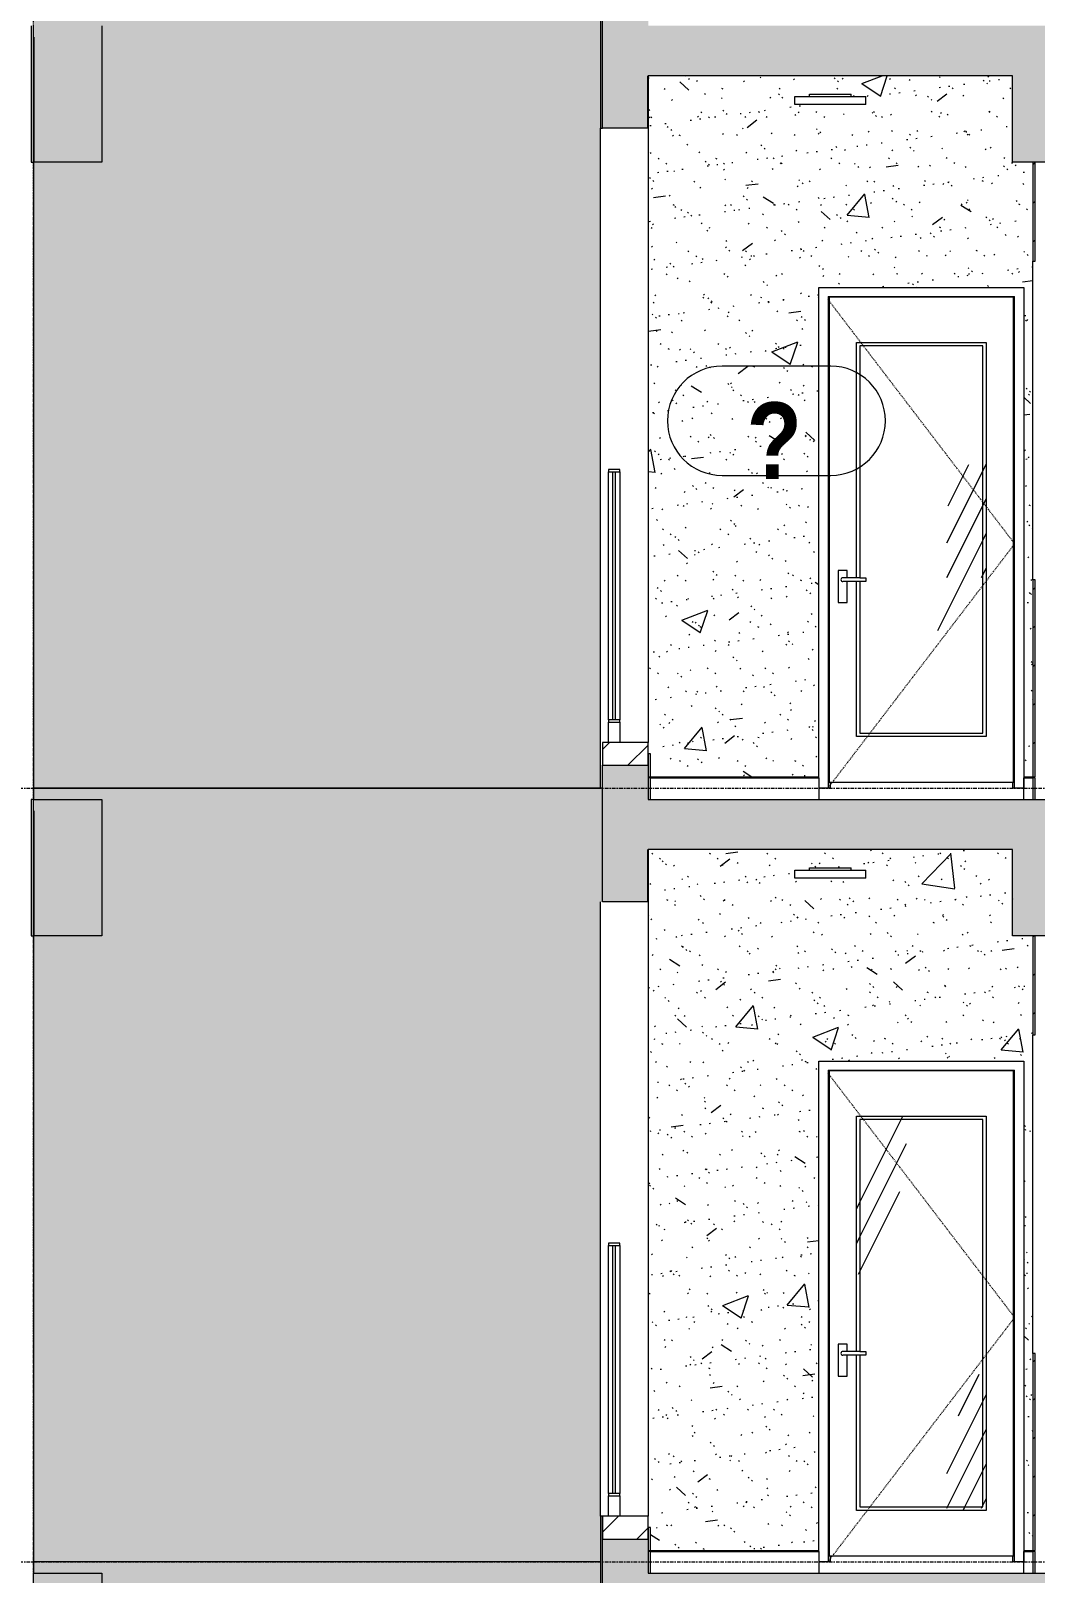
# Model space of a CAD drawing. Header units: millimetres. Extents: x 25061 to 259291, y -8723 to 35400.
# Drawn here: x 153998 to 158410, y 8950 to 15728 of the extents above; entities that cross this region are included whole.
import ezdxf

# ---------------------------------------------------------------- set-up
doc = ezdxf.new("R2010")
doc.units = ezdxf.units.MM
for name, pattern in [('Centre', [31.75, 6.35, -4.7625, 15.875, -4.7625]), ('Dash', [6.35, 3.175, -3.175]), ('Grid Line', [22.225, 12.7, -3.175, 3.175, -3.175])]:
    doc.linetypes.add(name, pattern=pattern)
for name, color, linetype, lineweight in [('0-2', 50, 'Continuous', 5), ('A-DETL-GENF-2', 7, 'Continuous', 9), ('A-DETL-GENF-HDLN-1', 7, 'Dash', 9), ('A-DETL-GENF-HDLN-2', 1, 'Continuous', 9), ('A-DETL-THIN', 151, 'Continuous', 9), ('A-DOOR', 31, 'Continuous', 9), ('A-DOOR-1', 7, 'Continuous', 9), ('A-FLOR-HRAL-1', 253, 'Continuous', 9), ('A-FLOR-LEVL-2', 51, 'Centre', 9), ('A-GLAZ-IDEN', 152, 'Continuous', 9), ('A-WALL-2', 250, 'Continuous', 18), ('A-WALL-3', 7, 'Continuous', 9), ('A-WALL-PATT-1', 7, 'Continuous', 9), ('A-WALL-PATT-2', 9, 'Continuous', 9), ('A-WALL-PATT-4', 111, 'Continuous', 9), ('E-LITE-EQPM', 33, 'Continuous', 9), ('E-LITE-EQPM-1', 7, 'Continuous', 9), ('I-WALL', 2, 'Continuous', 9), ('I-WALL-1', 250, 'Continuous', 18), ('I-WALL-2', 7, 'Continuous', 9), ('I-WALL-3', 2, 'Continuous', 18), ('S-BEAM-1', 12, 'Continuous', 5), ('S-BEAM-2', 10, 'Continuous', 25), ('S-GRID-1', 1, 'Grid Line', 9)]:
    doc.layers.add(name, color=color, linetype=linetype, lineweight=lineweight)
doc.styles.add('Arial_B_2', font='arialbd.ttf', dxfattribs={"width": 0.85, "height": 336})
pattern_1 = [(50, (-80880.3, 14125), (1165.978, -102.01), [121.92, -1341.12]), (355, (-80880.3, 14125), (-225.554, 1222.763), [97.536, -1072.896]), (100.451, (-80783.1, 14116.5), (940.433, 1120.746), [103.616, -1139.776]), (46.184, (-80880.3, 14450.1), (1734.906, -269.074), [182.88, -2011.68]), (96.636, (-80735.7, 14427.7), (1519.38, 1583.536), [155.424, -1709.665]), (351.184, (-80880.3, 14450.1), (1519.39, 1583.52), [146.304, -1609.344]), (21, (-80717.7, 14368.8), (970.332, -654.498), [121.92, -1341.12]), (326, (-80717.7, 14368.8), (395.533, 1178.804), [97.536, -1072.896]), (71.451, (-80636.9, 14314.3), (1365.87, 524.296), [103.616, -1139.776]), (37.5, (-80880.3, 14125), (19.767, 541.1527), [53.645, -1006.246, 53.645, -1035.507, -1076.96]), (37.5, (-80880.3, 14125), (19.767, 541.1527), [-2149.043, 53.645, -1023.315]), (7.5, (-80880.3, 14125), (427.646, 641.156), [53.645, -567.334, 53.645, -981.862, -410.464]), (7.5, (-80880.3, 14125), (427.646, 641.156), [-1656.486, 53.645, -356.819]), (327.5, (-81242.8, 14125), (867.782, -36.665), [53.645, -352.755, 53.645, -1214.323, -1682.496]), (327.5, (-81242.8, 14125), (867.782, -36.665), [-1674.368, 53.645, -1628.85]), (317.5, (-81405.4, 14125), (948.028, 162.731), [53.645, -474.675, 53.645, -788.416, -1194.816]), (317.5, (-81405.4, 14125), (948.028, 162.731), [-1370.38, 53.645, -1141.17])]
pattern_2 = [(37.5, (-80880.3, 14125), (-5.1206, 156.61216), [5.364, -118.181, 5.364, -132.812, -132.08]), (37.5, (-80880.3, 14125), (-5.1206, 156.61216), [-261.722, 5.364, -126.716]), (7.5, (-80880.3, 14125), (143.847, 229.3842), [5.364, -61.285, 5.364, -105.989, -42.672]), (7.5, (-80880.3, 14125), (143.847, 229.3842), [-178.003, 5.364, -37.308]), (327.5, (-80980.28, 14125), (253.11758, 0.46008), [5.364, -35.276, 5.364, -140.94, -191.008]), (327.5, (-80980.28, 14125), (253.11758, 0.46008), [-186.944, 5.364, -185.644]), (317.5, (-80980.28, 14125), (244.3381, 71.3376), [5.364, -14.956, 5.364, -90.546, -109.728]), (317.5, (-80980.28, 14125), (244.3381, 71.3376), [-116.23, 5.364, -104.364])]
pattern_3 = [(45, (-80880.3, 14125), (-84.8528, 84.8528), [])]
pattern_4 = [(45, (-80880.3, 14125), (-90.50967, 90.50967), [])]
pattern_5 = [(63.435, (-80677.1, 14226.6), (-817.87, 2453.59), [1016, -609.6, 1016, -609.6, -1292.49]), (63.435, (-80677.1, 14226.6), (-817.87, 2453.59), [-3251.2, 406.4, -886.09]), (63.435, (-80727.9, 14277.4), (-817.87, 2453.59), [812.8, -1016, 609.6, -609.6, -1495.69]), (63.435, (-80727.9, 14277.4), (-817.87, 2453.59), [-3048, 711.2, -784.49]), (63.435, (-80727.9, 14429.8), (-817.87, 2453.59), [609.6, -1219.2, 406.4, -609.6, -1698.89]), (63.435, (-80727.9, 14429.8), (-817.87, 2453.59), [-2844.8, 914.4, -784.49]), (63.435, (-80575.5, 14277.4), (-817.87, 2453.59), [609.6, -1219.2, 508, -2206.89]), (63.435, (-80423.1, 14429.8), (-817.87, 2453.59), [304.8, -1524, 203.2, -2511.69]), (63.435, (-80677.1, 14683.8), (-817.87, 2453.59), [203.2, -1524, 203.2, -812.8, -1800.49]), (63.435, (-80677.1, 14683.8), (-817.87, 2453.59), [-2743.2, 508, -1292.49]), (63.435, (-79762.7, 14531.4), (-817.87, 2453.59), [1016, -1524, 1219.2, -804.81]), (63.435, (-79762.7, 14379), (-817.87, 2453.59), [1422.4, -1016, 1524, -601.61]), (63.435, (-79661.1, 14429.8), (-817.87, 2453.59), [1625.6, -812.8, 1219.2, -886.09]), (63.435, (-79508.7, 14582.2), (-817.87, 2453.59), [1016, -1422.4, 812.8, -1292.49]), (63.435, (-79661.1, 14887), (-817.87, 2453.59), [508, -2032, 609.6, -1394.09]), (63.435, (-79356.3, 14734.6), (-817.87, 2453.59), [406.4, -2032, 406.4, -1698.89])]

# ---------------------------------------------------------------- blocks, each defined once
blk = doc.blocks.new('NCV_TKTC_KET CAU_rvt-2-TKCS_MẶT CẮT 2')
at = {"layer": 'S-BEAM-1'}
for points in [[(-127252.6, 15150), (-127252.5, 15150), (-127252.6, 15700)], [(-127252.6, 11750), (-127252.5, 11750), (-127252.6, 12300)]]:
    blk.add_hatch(color=256, dxfattribs=at).paths.add_polyline_path(points)
at = {"layer": 'S-BEAM-2'}
for p, q in [((-127252.6, 15700), (-127252.6, 15150)), ((-124552.4, 15300), (-124552.4, 15530)), ((-127252.6, 12300), (-127252.6, 11750)), ((-124552.4, 11900), (-124552.4, 12130))]:
    blk.add_line(p, q, dxfattribs=at)
blk = doc.blocks.new('Railing - Railing-968414-TKCS_MẶT CẮT 2')
at = {"layer": 'A-FLOR-HRAL-1'}
for p, q in [((-124542.6, 12445), (-124552.6, 12445)), ((-124542.6, 12350), (-124542.6, 12445)), ((-124542.6, 12445), (-123802.6, 12445)), ((-123802.6, 12445), (-123802.6, 12350)), ((-122902.1, 12350), (-122902.1, 12445)), ((-122902.1, 12445), (-122862.6, 12445)), ((-122852.6, 12445), (-122862.6, 12445)), ((-122862.6, 12445), (-122862.6, 12350)), ((-122852.6, 12350), (-122852.6, 12445))]:
    blk.add_line(p, q, dxfattribs=at)
blk = doc.blocks.new('Railing - 10mm-V147-TKCS_MẶT CẮT 2')
at = {"layer": 'A-FLOR-HRAL-1'}
for p, q in [((-53407.635618, 5900), (-53407.635618, 6990)), ((-53397.635618, 6990), (-53397.635618, 5900))]:
    blk.add_line(p, q, dxfattribs=at)
blk = doc.blocks.new('Railing - 50 x 10mm-901224-TKCS_MẶT CẮT 2')
at = {"layer": 'A-FLOR-HRAL-1'}
for p, q in [((-36227.564287, 6990), (-36227.564287, 5900)), ((-36177.564287, 5900), (-36177.564287, 6990)), ((-36227.564287, 5890), (-36227.564287, 5800)), ((-36177.564287, 5800), (-36177.564287, 5890))]:
    blk.add_line(p, q, dxfattribs=at)
blk = doc.blocks.new('Railing - Railing-1015696-TKCS_MẶT CẮT 2')
at = {"layer": 'A-FLOR-HRAL-1'}
for p, q in [((-124727.6, 13800), (-124727.6, 13790)), ((-124677.6, 13800), (-124727.6, 13800)), ((-124727.6, 13790), (-124677.6, 13790)), ((-124677.6, 13790), (-124677.6, 13800)), ((-124677.6, 12700), (-124727.6, 12700)), ((-124727.6, 12700), (-124727.6, 12690)), ((-124727.6, 12690), (-124677.6, 12690)), ((-124677.6, 12690), (-124677.6, 12700))]:
    blk.add_line(p, q, dxfattribs=at)
at = {"extrusion": (0, 0, -1), "zscale": -1}
blk.add_blockref('Railing - 50 x 10mm-901224-TKCS_MẶT CẮT 2', (160905.1, 6800), dxfattribs=at)
blk.add_blockref('Railing - 10mm-V147-TKCS_MẶT CẮT 2', (-71299.9, 6800))
blk = doc.blocks.new('LIC_12-ĐÈN LED VUÔNG GẮN NỔI 24W - LIC_12-ĐÈN LED VUÔNG GẮN NỔI 24W - ÁNH SÁNG VÀNG 4500K-516180-TKCS_MẶT CẮT 2')
at = {"layer": 'E-LITE-EQPM-1'}
for p, q in [((-51458.5, 8639), (-51147.5, 8639)), ((-51458.5, 8604), (-51458.5, 8639)), ((-51394, 8650), (-51212, 8650)), ((-51394, 8639), (-51394, 8650)), ((-51212, 8639), (-51212, 8650)), ((-51147.5, 8604), (-51147.5, 8639)), ((-51147.5, 8604), (-51458.5, 8604))]:
    blk.add_line(p, q, dxfattribs=at)
blk = doc.blocks.new('DOOR_CW_01 CANH MO-PANEL KINH - DIG_01-900x2200-CỬA NHÔM KÍNH-V259-TKCS_MẶT CẮT 2')
at = {"layer": 'A-DETL-GENF-HDLN-2'}
h = blk.add_hatch(dxfattribs=at)
h.set_pattern_fill('FP_51', color=256, style=0, pattern_type=2)
h.set_pattern_definition(pattern_5)
h.paths.add_polyline_path([(-123637.6, 12626), (-123067.6, 12626), (-123067.6, 14358), (-123637.6, 14358), (-123637.6, 13324.5), (-123622.6, 13324.5), (-123622.6, 14343), (-123082.6, 14343), (-123082.6, 12641), (-123622.6, 12641), (-123624.1, 13307.5), (-123637.6, 13307.5), (-123637.6, 12952)])
h = blk.add_hatch(dxfattribs=at)
h.set_pattern_fill('FP_51', color=256, style=0, pattern_type=2)
h.set_pattern_definition(pattern_5)
h.paths.add_polyline_path([(-123082.6, 12641), (-123082.6, 14343), (-123622.6, 14343), (-123622.6, 13324.5), (-123596.8, 13324.5), (-123596.8, 13307.5), (-123622.6, 13307.5), (-123622.6, 12641)])
at = {"layer": 'A-DETL-GENF-HDLN-1'}
for p, q in [((-122942.6, 13473.5), (-123762.6, 14547)), ((-123762.6, 12400), (-122942.6, 13473.5))]:
    blk.add_line(p, q, dxfattribs=at)
at = {"layer": 'A-DOOR-1'}
for p, q in [((-123762.6, 14560), (-123762.6, 12400)), ((-123762.6, 14560), (-122942.6, 14560)), ((-122947.6, 14558), (-123757.6, 14558)), ((-123757.6, 14558), (-123757.6, 12426)), ((-122947.6, 12426), (-122947.6, 14558)), ((-122942.6, 12400), (-122942.6, 14560)), ((-123637.6, 13324.5), (-123637.6, 14358)), ((-123637.6, 14358), (-123067.6, 14358)), ((-123622.6, 14343), (-123622.6, 13324.5)), ((-123082.6, 14343), (-123622.6, 14343)), ((-123082.6, 12641), (-123082.6, 14343)), ((-123067.6, 14358), (-123067.6, 12626)), ((-123677.8, 13356), (-123717.3, 13356)), ((-123717.3, 13356), (-123717.3, 13216)), ((-123677.8, 13324.5), (-123677.8, 13356)), ((-123622.6, 13324.5), (-123697.6, 13324.5)), ((-123622.6, 13307.5), (-123697.6, 13307.5)), ((-123677.8, 13216), (-123677.8, 13307.5)), ((-123637.6, 12626), (-123637.6, 13307.5)), ((-123622.6, 13324.5), (-123596.8, 13324.5)), ((-123622.6, 13307.5), (-123622.6, 12641)), ((-123596.8, 13307.5), (-123622.6, 13307.5)), ((-123596.8, 13324.5), (-123596.8, 13307.5)), ((-123717.3, 13216), (-123677.8, 13216)), ((-123067.6, 12626), (-123637.6, 12626)), ((-123622.6, 12641), (-123082.6, 12641)), ((-123802.6, 12445), (-123802.6, 12450)), ((-123757.6, 12426), (-122947.6, 12426)), ((-123752.6, 12426), (-123752.6, 12400)), ((-122952.6, 12426), (-122952.6, 12400)), ((-122902.6, 12450), (-122902.6, 12400)), ((-123762.6, 12400), (-123802.6, 12400)), ((-123752.6, 12400), (-123762.6, 12400)), ((-122942.6, 12400), (-122952.6, 12400)), ((-122902.6, 12400), (-122942.6, 12400))]:
    blk.add_line(p, q, dxfattribs=at)
for start, end in [(90, 180), (180, 270)]:
    blk.add_arc((-123697.6, 13316), 8.5, start, end, dxfattribs=at)
blk = doc.blocks.new('NCV_TKTC_TANG 3 - 4_rvt-3-TKCS_MẶT CẮT 2')
at = {"layer": 'A-WALL-PATT-1'}
h = blk.add_hatch(dxfattribs=at)
h.set_pattern_fill('FP_39', color=256, style=0, pattern_type=2)
h.set_pattern_definition(pattern_3)
h.paths.add_polyline_path([(-122862.6, 12450), (-122852.6, 12450), (-122852.6, 13315), (-122862.6, 13315), (-122862.6, 12952)])
h.paths.add_polyline_path([(-122862.6, 14715), (-122852.6, 14715), (-122852.6, 15150), (-122862.6, 15150)])
h = blk.add_hatch(dxfattribs=at)
h.set_pattern_fill('FP_39', color=256, style=0, pattern_type=2)
h.set_pattern_definition(pattern_3)
h.paths.add_polyline_path([(-124542.6, 12450), (-124542.6, 12550), (-124552.6, 12550), (-124552.6, 12450)])
at = {"layer": 'A-WALL-PATT-2'}
h = blk.add_hatch(dxfattribs=at)
h.set_pattern_fill('FP_37', color=256, style=0, pattern_type=2)
h.set_pattern_definition(pattern_1)
h.paths.add_polyline_path([(-124419.3, 12450), (-123802.6, 12450), (-123802.6, 14600), (-122902.6, 14600), (-122902.6, 12450), (-122862.6, 12450), (-122862.6, 15150), (-122952.5, 15150), (-122952.5, 15530), (-124552.4, 15530), (-124552.6, 12550), (-124542.6, 12548.7), (-124542.6, 12450)])
h.paths.add_polyline_path([(-123899, 15404), (-123908, 15404), (-123908, 15439), (-123843.5, 15439), (-123843.5, 15450), (-123661.5, 15450), (-123661.5, 15439), (-123597, 15439), (-123597, 15404), (-123624.1, 15404)])
h = blk.add_hatch(dxfattribs=at)
h.set_pattern_fill('FP_38', color=256, style=0, pattern_type=2)
h.set_pattern_definition(pattern_2)
h.paths.add_polyline_path([(-124419.3, 12450), (-123802.6, 12450), (-123802.6, 14600), (-122902.6, 14600), (-122902.6, 12450), (-122862.6, 12450), (-122862.6, 15150), (-122952.5, 15150), (-122952.5, 15530), (-124552.4, 15530), (-124552.6, 12550), (-124542.6, 12548.7), (-124542.6, 12450)])
h.paths.add_polyline_path([(-123899, 15404), (-123908, 15404), (-123908, 15439), (-123843.5, 15439), (-123843.5, 15450), (-123661.5, 15450), (-123661.5, 15439), (-123597, 15439), (-123597, 15404), (-123624.1, 15404)])
h = blk.add_hatch(dxfattribs=at)
h.set_pattern_fill('FP_34', color=256, style=0, pattern_type=2)
h.set_pattern_definition(pattern_4)
h.paths.add_polyline_path([(-124752.6, 12500), (-124552.6, 12500), (-124552.6, 12600), (-124752.6, 12600)])
at = {"layer": 'A-WALL-2'}
for p, q in [((-124752.6, 12600), (-124752.6, 12500)), ((-124552.6, 12600), (-124752.6, 12600)), ((-124552.6, 12500), (-124552.6, 12600))]:
    blk.add_line(p, q, dxfattribs=at)
at = {"layer": 'A-WALL-3'}
for p, q in [((-122852.6, 14715), (-122852.6, 15150)), ((-122852.6, 12450), (-122852.6, 13315)), ((-123948, 12445), (-123948, 12450))]:
    blk.add_line(p, q, dxfattribs=at)
at = {"layer": 'I-WALL-1'}
for p, q in [((-122862.6, 15150), (-122862.6, 14715)), ((-122862.6, 14715), (-122852.6, 14715)), ((-122862.6, 13315), (-122862.6, 12450)), ((-122852.6, 13315), (-122862.6, 13315)), ((-124542.6, 12550), (-124552.6, 12550)), ((-124552.6, 12550), (-124552.6, 12500)), ((-124542.6, 12450), (-124542.6, 12550)), ((-124552.6, 12450), (-124542.6, 12450)), ((-122862.6, 12450), (-122852.6, 12450))]:
    blk.add_line(p, q, dxfattribs=at)
at = {"layer": 'I-WALL-2'}
for p, q in [((-124552.6, 15300), (-124552.6, 12600)), ((-122862.6, 13315), (-122862.6, 14715)), ((-123802.6, 12450), (-123802.6, 14600)), ((-123802.6, 14600), (-122902.6, 14600)), ((-122902.6, 14600), (-122902.6, 12450)), ((-124542.6, 12450), (-123802.6, 12450)), ((-122902.6, 12450), (-122862.6, 12450))]:
    blk.add_line(p, q, dxfattribs=at)
at = {"layer": ''}
for name in ['Railing - Railing-1015696-TKCS_MẶT CẮT 2', 'Railing - Railing-968414-TKCS_MẶT CẮT 2']:
    blk.add_blockref(name, (0, 0), dxfattribs=at)
at = {"layer": 'A-DOOR'}
blk.add_blockref('DOOR_CW_01 CANH MO-PANEL KINH - DIG_01-900x2200-CỬA NHÔM KÍNH-V259-TKCS_MẶT CẮT 2', (0, 0), dxfattribs=at)
at = {"layer": 'E-LITE-EQPM'}
blk.add_blockref('LIC_12-ĐÈN LED VUÔNG GẮN NỔI 24W - LIC_12-ĐÈN LED VUÔNG GẮN NỔI 24W - ÁNH SÁNG VÀNG 4500K-516180-TKCS_MẶT CẮT 2', (-72449.5, 6800), dxfattribs=at)
blk = doc.blocks.new('DOOR_CW_01 CANH MO-PANEL KINH - DIG_01-900x2200-CỬA NHÔM KÍNH-V295-TKCS_MẶT CẮT 2')
at = {"layer": 'A-DETL-GENF-HDLN-2'}
h = blk.add_hatch(dxfattribs=at)
h.set_pattern_fill('FP_51', color=256, style=0, pattern_type=2)
h.set_pattern_definition(pattern_5)
h.paths.add_polyline_path([(-123624.1, 9226), (-123067.6, 9226), (-123067.6, 10958), (-123637.6, 10958), (-123637.6, 9924.5), (-123622.6, 9924.5), (-123622.6, 10943), (-123082.6, 10943), (-123082.6, 9241), (-123622.6, 9241), (-123624.1, 9907.5), (-123637.6, 9907.5), (-123637.6, 9226)])
h = blk.add_hatch(dxfattribs=at)
h.set_pattern_fill('FP_51', color=256, style=0, pattern_type=2)
h.set_pattern_definition(pattern_5)
h.paths.add_polyline_path([(-123226.4, 9241), (-123082.6, 9241), (-123082.6, 10943), (-123622.6, 10943), (-123622.6, 9924.5), (-123596.8, 9924.5), (-123596.8, 9907.5), (-123622.6, 9907.5), (-123622.6, 9241)])
at = {"layer": 'A-DETL-GENF-HDLN-1'}
for p, q in [((-122942.6, 10073.5), (-123762.6, 11147)), ((-123762.6, 9000), (-122942.6, 10073.5))]:
    blk.add_line(p, q, dxfattribs=at)
at = {"layer": 'A-DOOR-1'}
for p, q in [((-123762.6, 11160), (-123762.6, 9000)), ((-123762.6, 11160), (-122942.6, 11160)), ((-122947.6, 11158), (-123757.6, 11158)), ((-123757.6, 11158), (-123757.6, 9026)), ((-122947.6, 9026), (-122947.6, 11158)), ((-122942.6, 9000), (-122942.6, 11160)), ((-123637.6, 9924.5), (-123637.6, 10958)), ((-123637.6, 10958), (-123067.6, 10958)), ((-123622.6, 10943), (-123622.6, 9924.5)), ((-123082.6, 10943), (-123622.6, 10943)), ((-123082.6, 9241), (-123082.6, 10943)), ((-123067.6, 10958), (-123067.6, 9226)), ((-123677.8, 9956), (-123717.3, 9956)), ((-123717.3, 9956), (-123717.3, 9816)), ((-123622.6, 9924.5), (-123697.6, 9924.5)), ((-123622.6, 9907.5), (-123697.6, 9907.5)), ((-123677.8, 9924.5), (-123677.8, 9956)), ((-123677.8, 9816), (-123677.8, 9907.5)), ((-123637.6, 9226), (-123637.6, 9907.5)), ((-123622.6, 9924.5), (-123596.8, 9924.5)), ((-123622.6, 9907.5), (-123622.6, 9241)), ((-123596.8, 9907.5), (-123622.6, 9907.5)), ((-123596.8, 9924.5), (-123596.8, 9907.5)), ((-123717.3, 9816), (-123677.8, 9816)), ((-123067.6, 9226), (-123637.6, 9226)), ((-123622.6, 9241), (-123082.6, 9241)), ((-123802.6, 9045), (-123802.6, 9050)), ((-123757.6, 9026), (-122947.6, 9026)), ((-123752.6, 9026), (-123752.6, 9000)), ((-122952.6, 9026), (-122952.6, 9000)), ((-122902.6, 9050), (-122902.6, 9000)), ((-123762.6, 9000), (-123802.6, 9000)), ((-123752.6, 9000), (-123762.6, 9000)), ((-122942.6, 9000), (-122952.6, 9000)), ((-122902.6, 9000), (-122942.6, 9000))]:
    blk.add_line(p, q, dxfattribs=at)
for start, end in [(90, 180), (180, 270)]:
    blk.add_arc((-123697.6, 9916), 8.5, start, end, dxfattribs=at)
blk = doc.blocks.new('NCV_TKTC_TANG 3 - 4_rvt-4-TKCS_MẶT CẮT 2')
at = {"layer": 'A-WALL-PATT-1'}
h = blk.add_hatch(dxfattribs=at)
h.set_pattern_fill('FP_39', color=256, style=0, pattern_type=2)
h.set_pattern_definition(pattern_3)
h.paths.add_polyline_path([(-122862.6, 9050), (-122852.6, 9050), (-122852.6, 9915), (-122862.6, 9915), (-122862.6, 9250.6)])
h.paths.add_polyline_path([(-122862.6, 11315), (-122852.6, 11315), (-122852.6, 11750), (-122862.6, 11750), (-122862.6, 11718.2)])
h = blk.add_hatch(dxfattribs=at)
h.set_pattern_fill('FP_39', color=256, style=0, pattern_type=2)
h.set_pattern_definition(pattern_3)
h.paths.add_polyline_path([(-124542.6, 9050), (-124542.6, 9150), (-124552.6, 9150), (-124552.6, 9050)])
at = {"layer": 'A-WALL-PATT-2'}
h = blk.add_hatch(dxfattribs=at)
h.set_pattern_fill('FP_37', color=256, style=0, pattern_type=2)
h.set_pattern_definition(pattern_1)
h.paths.add_polyline_path([(-122862.6, 9050), (-122862.6, 11750), (-122952.5, 11750), (-122952.5, 12130), (-124552.4, 12130), (-124552.6, 9150), (-124542.6, 9148.7), (-124542.6, 9050), (-123802.6, 9050), (-123802.6, 11200), (-122902.6, 11200), (-122902.6, 9050)])
h.paths.add_polyline_path([(-123606, 12004), (-123908, 12004), (-123908, 12039), (-123843.5, 12039), (-123843.5, 12050), (-123661.5, 12050), (-123661.5, 12039), (-123597, 12039), (-123597, 12004)])
h = blk.add_hatch(dxfattribs=at)
h.set_pattern_fill('FP_38', color=256, style=0, pattern_type=2)
h.set_pattern_definition(pattern_2)
h.paths.add_polyline_path([(-122862.6, 9050), (-122862.6, 11750), (-122952.5, 11750), (-122952.5, 12130), (-124552.4, 12130), (-124552.6, 9150), (-124542.6, 9148.7), (-124542.6, 9050), (-123802.6, 9050), (-123802.6, 11200), (-122902.6, 11200), (-122902.6, 9050)])
h.paths.add_polyline_path([(-123606, 12004), (-123908, 12004), (-123908, 12039), (-123843.5, 12039), (-123843.5, 12050), (-123661.5, 12050), (-123661.5, 12039), (-123597, 12039), (-123597, 12004)])
h = blk.add_hatch(dxfattribs=at)
h.set_pattern_fill('FP_34', color=256, style=0, pattern_type=2)
h.set_pattern_definition(pattern_4)
h.paths.add_polyline_path([(-124752.6, 9100), (-124552.6, 9100), (-124552.6, 9200), (-124752.6, 9200)])
at = {"layer": 'A-WALL-2'}
for p, q in [((-124752.6, 9200), (-124752.6, 9100)), ((-124552.6, 9200), (-124752.6, 9200)), ((-124552.6, 9100), (-124552.6, 9200))]:
    blk.add_line(p, q, dxfattribs=at)
at = {"layer": 'A-WALL-3'}
for p, q in [((-122852.6, 11315), (-122852.6, 11750)), ((-122852.6, 9050), (-122852.6, 9915)), ((-123948, 9045), (-123948, 9050))]:
    blk.add_line(p, q, dxfattribs=at)
at = {"layer": 'I-WALL-1'}
for p, q in [((-122862.6, 11750), (-122862.6, 11315)), ((-122862.6, 11315), (-122852.6, 11315)), ((-122862.6, 9915), (-122862.6, 9050)), ((-122852.6, 9915), (-122862.6, 9915)), ((-124542.6, 9150), (-124552.6, 9150)), ((-124552.6, 9150), (-124552.6, 9100)), ((-124542.6, 9050), (-124542.6, 9150)), ((-124552.6, 9050), (-124542.6, 9050)), ((-122862.6, 9050), (-122852.6, 9050))]:
    blk.add_line(p, q, dxfattribs=at)
at = {"layer": 'I-WALL-2'}
for p, q in [((-124552.6, 11900), (-124552.6, 9200)), ((-122862.6, 9915), (-122862.6, 11315)), ((-123802.6, 9050), (-123802.6, 11200)), ((-123802.6, 11200), (-122902.6, 11200)), ((-122902.6, 11200), (-122902.6, 9050)), ((-124542.6, 9050), (-123802.6, 9050)), ((-122902.6, 9050), (-122862.6, 9050))]:
    blk.add_line(p, q, dxfattribs=at)
at = {"layer": ''}
for name in ['Railing - Railing-1015696-TKCS_MẶT CẮT 2', 'Railing - Railing-968414-TKCS_MẶT CẮT 2']:
    blk.add_blockref(name, (0, -3400), dxfattribs=at)
at = {"layer": 'A-DOOR'}
blk.add_blockref('DOOR_CW_01 CANH MO-PANEL KINH - DIG_01-900x2200-CỬA NHÔM KÍNH-V295-TKCS_MẶT CẮT 2', (0, 0), dxfattribs=at)
at = {"layer": 'E-LITE-EQPM'}
blk.add_blockref('LIC_12-ĐÈN LED VUÔNG GẮN NỔI 24W - LIC_12-ĐÈN LED VUÔNG GẮN NỔI 24W - ÁNH SÁNG VÀNG 4500K-516180-TKCS_MẶT CẮT 2', (-72449.5, 3400), dxfattribs=at)
blk = doc.blocks.new('SSA-WINDOW TAG - 10-2062020-TKCS_MẶT CẮT 2')
at = {"layer": 'A-GLAZ-IDEN'}
for p, q in [((-117145.064287, 7454.4), (-117622.564287, 7454.4)), ((-117622.564287, 6974.4), (-117145.064287, 6974.4))]:
    blk.add_line(p, q, dxfattribs=at)
for centre, start, end in [((-117622.564287, 7214.4), 90, 270), ((-117145.064287, 7214.4), 270, 90)]:
    blk.add_arc(centre, 240, start, end, dxfattribs=at)

msp = doc.modelspace()

# ---------------------------------------------------------------- hatches: boundary and pattern name
at = {"layer": 'A-DETL-GENF-2'}
h = msp.add_hatch(color=256, dxfattribs=at)
h.paths.add_polyline_path([(154310.3, 15150), (154310.3, 15750), (154010.3, 15750), (154010.3, 15150)])
h.paths.add_polyline_path([(247310.3, 15150), (247610.2, 15150), (247610.2, 15750), (247310.3, 15750)])
h.paths.add_polyline_path([(228110.3, 15150), (228110.3, 15530), (232109.9, 15530), (232109.9, 15350), (232309.9, 15350), (232309.9, 15550), (236210.2, 15550), (236210.2, 15300), (236810.2, 15300), (236810.2, 15550), (239210.2, 15550), (239210.2, 15300), (239410.1, 15300), (239410.1, 15550), (243010.3, 15550), (243010.3, 15150), (243310.2, 15150), (243310.2, 15530), (244910.2, 15530), (244910.2, 15300), (245110.2, 15300), (245110.2, 15900), (244910.2, 15900), (244910.2, 15750), (227810.3, 15750), (227810.3, 15150)])
h.paths.add_polyline_path([(173810.3, 15150), (173810.3, 15900), (173610.3, 15900), (173610.3, 15750), (156710.2, 15750), (156710.2, 15900), (156510.2, 15900), (156510.2, 15300), (156710.2, 15300), (156710.2, 15530), (158310.3, 15530), (158310.3, 15150), (158610.3, 15150), (158610.3, 15550), (162210.3, 15550), (162210.3, 15300), (162410.2, 15300), (162410.2, 15550), (164810.2, 15550), (164810.2, 15300), (165410.3, 15300), (165410.3, 15550), (169310.6, 15550), (169310.6, 15350), (169510.6, 15350), (169510.6, 15530), (173510.3, 15530), (173510.3, 15150), (173543, 15150)])
h = msp.add_hatch(color=256, dxfattribs=at)
h.paths.add_polyline_path([(154310.3, 11750), (154310.3, 12350), (154010.3, 12350), (154010.3, 11750)])
h.paths.add_polyline_path([(247310.3, 11750), (247610.2, 11750), (247610.2, 12350), (247310.3, 12350)])
h.paths.add_polyline_path([(227810.3, 11750), (228110.3, 11750), (228110.3, 12130), (232109.9, 12130), (232109.9, 11950), (232309.9, 11950), (232309.9, 12150), (236210.2, 12150), (236210.2, 11900), (236810.2, 11900), (236810.2, 12150), (239210.2, 12150), (239210.2, 11900), (239410.1, 11900), (239410.1, 12150), (243010.3, 12150), (243010.3, 11750), (243310.2, 11750), (243310.2, 12130), (244910.2, 12130), (244910.2, 11900), (245110.2, 11900), (245110.2, 12500), (244910.2, 12500), (244910.2, 12350), (227810.3, 12350), (227810.3, 12335.1)])
h.paths.add_polyline_path([(173810.3, 11750), (173810.3, 12500), (173610.3, 12500), (173610.3, 12350), (156710.2, 12350), (156710.2, 12500), (156510.2, 12500), (156510.2, 11900), (156710.2, 11900), (156710.2, 12130), (158310.3, 12130), (158310.3, 11750), (158610.3, 11750), (158610.3, 12150), (162210.3, 12150), (162210.3, 11900), (162410.2, 11900), (162410.2, 12150), (164810.2, 12150), (164810.2, 11900), (165410.3, 11900), (165410.3, 12150), (169310.6, 12150), (169310.6, 11950), (169510.6, 11950), (169510.6, 12130), (173510.3, 12130), (173510.3, 11750), (173543, 11750)])
h = msp.add_hatch(color=256, dxfattribs=at)
h.paths.add_polyline_path([(154010.3, 8350), (154310.3, 8350), (154310.3, 8950), (154010.3, 8950)])
h.paths.add_polyline_path([(247310.3, 8350), (247610.2, 8350), (247610.2, 8950), (247310.3, 8950)])
h.paths.add_polyline_path([(228110.3, 8350), (228110.3, 8730), (232109.9, 8730), (232109.9, 8550), (232309.9, 8550), (232309.9, 8750), (236210.2, 8750), (236210.2, 8500), (236810.2, 8500), (236810.2, 8750), (239210.2, 8750), (239210.2, 8500), (239410.1, 8500), (239410.1, 8750), (243010.3, 8750), (243010.3, 8350), (243310.2, 8350), (243310.2, 8730), (244910.2, 8730), (244910.2, 8500), (245110.2, 8500), (245110.2, 9100), (244910.2, 9100), (244910.2, 8950), (227810.3, 8950), (227810.3, 8350)])
h.paths.add_polyline_path([(173810.3, 8350), (173810.3, 9100), (173610.3, 9100), (173610.3, 8950), (156710.2, 8950), (156710.2, 9100), (156510.2, 9100), (156510.2, 8500), (156710.2, 8500), (156710.2, 8730), (158310.3, 8730), (158310.3, 8350), (158610.3, 8350), (158610.3, 8750), (162210.3, 8750), (162210.3, 8500), (162410.2, 8500), (162410.2, 8750), (164810.2, 8750), (164810.2, 8500), (165410.3, 8500), (165410.3, 8750), (169310.6, 8750), (169310.6, 8550), (169510.6, 8550), (169510.6, 8730), (173510.3, 8730), (173510.3, 8350), (173543, 8350)])
at = {"layer": 'A-WALL-PATT-4'}
h = msp.add_hatch(color=256, dxfattribs=at)
h.paths.add_polyline_path([(154010.3, 15750), (154310.3, 15750), (154310.2, 15150), (154010.2, 15150), (154010.3, 15750)])
h.paths.add_polyline_path([(156500.1, 12400), (156500.1, 15800), (154010.1, 15800), (154010.1, 12400), (156048.3, 12400)])
h = msp.add_hatch(color=256, dxfattribs=at)
h.paths.add_polyline_path([(156048.3, 9000), (156500.1, 9000), (156500.1, 11900), (156510.1, 11900), (156510.1, 12400), (154010.1, 12400), (154010.1, 9000)])
h.paths.add_polyline_path([(154310.2, 11750), (154010.2, 11750), (154010.3, 12350), (154310.3, 12350), (154310.3, 11750)])
h = msp.add_hatch(color=256, dxfattribs=at)
h.paths.add_polyline_path([(154010.2, 8350), (154010.3, 8950), (154310.3, 8950), (154310.2, 8350), (154010.3, 8350)])
h.paths.add_polyline_path([(156048.3, 5600), (156500.1, 5600), (156500.1, 9000), (154010.1, 9000), (154010.2, 5600)])

# ---------------------------------------------------------------- linework, layer by layer
at = {"layer": 'A-DETL-THIN'}
for p, q in [((156510.2, 15705.5), (156510.2, 15900)), ((154010.3, 15150), (154010.3, 15750)), ((154310.3, 15750), (154310.3, 15150)), ((156510.2, 15300), (156510.2, 15705.5)), ((158310.3, 15530), (156710.2, 15530)), ((156710.2, 15530), (156710.2, 15300)), ((158310.3, 15150), (158310.3, 15530)), ((156710.2, 15300), (156510.2, 15300)), ((154310.3, 15150), (154010.3, 15150)), ((158610.3, 15150), (158310.3, 15150)), ((156510.2, 12305.5), (156510.2, 12500)), ((156510.2, 12500), (156710.2, 12500)), ((156710.2, 12500), (156710.2, 12350)), ((154010.3, 11750), (154010.3, 12350)), ((154010.3, 12350), (154310.3, 12350)), ((154310.3, 12350), (154310.3, 11750)), ((156710.2, 12350), (173610.3, 12350)), ((156510.2, 11900), (156510.2, 12305.5)), ((158310.3, 12130), (156710.2, 12130)), ((156710.2, 12130), (156710.2, 11900)), ((158310.3, 11750), (158310.3, 12130)), ((156710.2, 11900), (156510.2, 11900)), ((154310.3, 11750), (154010.3, 11750)), ((158610.3, 11750), (158310.3, 11750)), ((156510.2, 8905.5), (156510.2, 9100)), ((156510.2, 9100), (156710.2, 9100)), ((156710.2, 9100), (156710.2, 8950)), ((154010.3, 8350), (154010.3, 8950)), ((154010.3, 8950), (154310.3, 8950)), ((154310.3, 8950), (154310.3, 8350)), ((156710.2, 8950), (173610.3, 8950))]:
    msp.add_line(p, q, dxfattribs=at)
at = {"layer": 'A-FLOR-LEVL-2'}
for p, q in [((147110.2, 12400), (255566.7, 12400)), ((147110.2, 9000), (255566.7, 9000))]:
    msp.add_line(p, q, dxfattribs=at)
at = {"layer": 'I-WALL'}
for p, q in [((156500.1, 12400), (156500.1, 15300)), ((154010.1, 15150), (154010.1, 12350)), ((156510.1, 12400), (154010.1, 12400)), ((154010.1, 12400), (156500.1, 12400)), ((156500.1, 9200), (156500.1, 11900)), ((154010.1, 11750), (154010.1, 8950)), ((156500.1, 9000), (154010.1, 9000))]:
    msp.add_line(p, q, dxfattribs=at)
at = {"layer": 'I-WALL-3'}
for p, q in [((156500.1, 16000), (156500.1, 15300)), ((156510.1, 15300), (156510.1, 16000)), ((154000.1, 15750), (154000.1, 15150)), ((154010.1, 15150), (154010.1, 15750)), ((156500.1, 15300), (156510.1, 15300)), ((154000.1, 15150), (154010.1, 15150)), ((154010.1, 12350), (154000.1, 12350)), ((154000.1, 12350), (154000.1, 11750)), ((154010.1, 11750), (154010.1, 12350)), ((154000.1, 11750), (154010.1, 11750)), ((156500.1, 9200), (156500.1, 8500)), ((156510.1, 9200), (156500.1, 9200)), ((156510.1, 8500), (156510.1, 9200))]:
    msp.add_line(p, q, dxfattribs=at)
at = {"layer": 'S-GRID-1'}
msp.add_line((154010.2, -3283.1), (154010.2, 30285.9), dxfattribs=at)

# ---------------------------------------------------------------- block references
at = {"layer": '0-2'}
for name in ['NCV_TKTC_KET CAU_rvt-2-TKCS_MẶT CẮT 2', 'NCV_TKTC_TANG 3 - 4_rvt-3-TKCS_MẶT CẮT 2', 'NCV_TKTC_TANG 3 - 4_rvt-4-TKCS_MẶT CẮT 2']:
    msp.add_blockref(name, (281262.8, 0), dxfattribs=at)
at = {"layer": 'A-GLAZ-IDEN'}
msp.add_blockref('SSA-WINDOW TAG - 10-2062020-TKCS_MẶT CẮT 2', (274657.4, 6799.7), dxfattribs=at)

# ---------------------------------------------------------------- texts
at = {"layer": 'A-GLAZ-IDEN', "insert": (157264.3, 13926.8), "char_height": 336, "width": 251.6, "attachment_point": 5, "line_spacing_factor": 0.936439, "style": 'Arial_B_2'}
msp.add_mtext('\\pt6.80064,13.60128,20.39856,27.1992,33.99984,40.80048,47.60112,54.3984,61.19904,67.99968,74.80032,81.60096,88.4016,95.19888,101.99952,108.80016,115.6008,122.40144,129.19872,135.99936,142.8,149.60064,156.40128,163.19856,169.9992,176.79984,183.60048,190.40112,197.1984,203.99904,210.79968,217.60032;?', dxfattribs=at)

doc.saveas('drawing.dxf')
